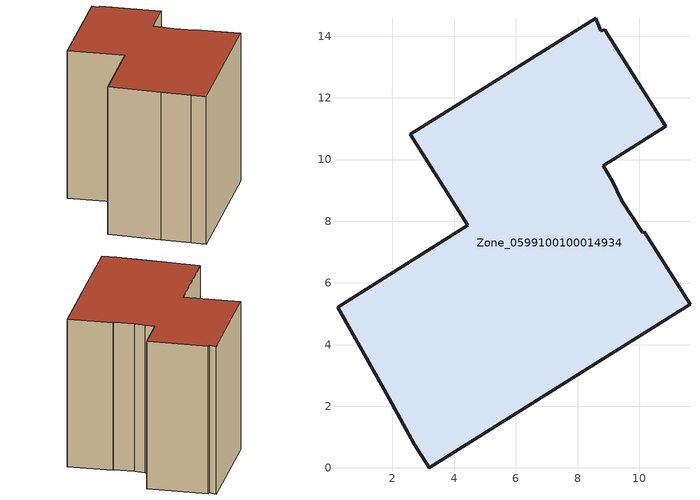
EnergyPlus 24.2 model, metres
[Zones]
Zone_0599100100014934
 floor ground (C_G): 9.43,8.67 10.11,7.63 10.17,7.66 11.65,5.31 3.19,0 2.7,0.78 1.79,2.42 0.22,5.21 4.44,7.88 2.57,10.82 8.59,14.59 8.75,14.17 8.89,14.22 10.86,11.08 8.83,9.8 9.13,9.31 z0
 wall outside (C_F): 3.19,0 11.65,5.31 10.17,7.66 10.11,7.63 9.43,8.67 9.13,9.31 8.83,9.8 10.86,11.08 8.89,14.22 8.75,14.17 8.59,14.59 2.57,10.82 4.44,7.88 0.22,5.21 1.79,2.42 2.7,0.78 3.19,0 z0:9.43
 roof outside (C_R): 10.17,7.66 10.11,7.63 9.43,8.67 9.13,9.31 8.83,9.8 10.86,11.08 8.89,14.22 8.75,14.17 8.59,14.59 2.57,10.82 4.44,7.88 0.22,5.21 1.79,2.42 2.7,0.78 3.19,0 11.65,5.31 z9.43
[BUILDING]
Pand.0599100100014934: North Axis=0; Terrain=City; Loads Convergence Tolerance Value=0.04; Temperature Convergence Tolerance Value=0.4; Solar Distribution=FullExterior; Maximum Number of Warmup Days=25; Minimum Number of Warmup Days=1
[Site:Location]
Rotterdam.The.Hague.AP_ZH_NLD Design_Conditions: Latitude=51.96; Longitude=4.45; Time Zone=1; Elevation=-4.5
[SITE:GROUNDTEMPERATURE:BUILDINGSURFACE]
18, 18, 18, 18, 18, 18, 18, 18, 18, 18, 18, 18
[MATERIAL] Thermal Absorptance=0.9; Solar Absorptance=0.7; Visible Absorptance=0.7
Name | Roughness | Thickness | Conductivity | Density | Specific Heat
G.TC.2015-2018 | MediumSmooth | 0.15 | 0.0428571 | 540 | 1210
F.TC.2015-2018 | Rough | 0.3 | 0.0666667 | 1920 | 840
R.TC.2015-2018 | MediumRough | 0.2 | 0.0333333 | 1500 | 1000
[CONSTRUCTION]
C_G: G.TC.2015-2018
C_F: F.TC.2015-2018
C_R: R.TC.2015-2018
[ZONE]
Zone_0599100100014934: Type=1; Multiplier=1; Ceiling Height=Autocalculate; Volume=Autocalculate; Floor Area=autocalculate; Part of Total Floor Area=Yes
[ZONEINFILTRATION:DESIGNFLOWRATE]
Infil_Zone_0599100100014934: Zone or ZoneList or Space or SpaceList=Zone_0599100100014934; Schedule=AlwaysOn; Design Flow Rate Calculation Method=Flow/Area; Flow Rate per Floor Area=0.0015; Constant Term Coefficient=1; Temperature Term Coefficient=0; Velocity Term Coefficient=0; Velocity Squared Term Coefficient=0
[HVACTEMPLATE:ZONE:IDEALLOADSAIRSYSTEM]
Zone_0599100100014934: Maximum Heating Supply Air Temperature=50; Minimum Cooling Supply Air Temperature=13; Maximum Heating Supply Air Humidity Ratio=0.0156; Minimum Cooling Supply Air Humidity Ratio=0.0077; Heating Limit=NoLimit; Cooling Limit=NoLimit; Dehumidification Control Type=ConstantSensibleHeatRatio; Cooling Sensible Heat Ratio=0.7; Dehumidification Setpoint=60; Humidification Control Type=None; Humidification Setpoint=30; Outdoor Air Method=None; Outdoor Air Flow Rate per Person=0.00944; Outdoor Air Flow Rate per Zone Floor Area=0; Outdoor Air Flow Rate per Zone=0; Demand Controlled Ventilation Type=None; Outdoor Air Economizer Type=NoEconomizer; Heat Recovery Type=None; Sensible Heat Recovery Effectiveness=0.7; Latent Heat Recovery Effectiveness=0.65
[ZONECONTROL:THERMOSTAT]
ThermostatControl_Zone_0599100100014934: Zone or ZoneList=Zone_0599100100014934; Control Type Schedule=DualSetpointControlType; Control 1=Thermostat_Zone_0599100100014934; Temperature Difference Between Cutout And Setpoint=0
[THERMOSTATSETPOINT:DUALSETPOINT]
Thermostat_Zone_0599100100014934: Heating Setpoint Temperature Schedule=HeatingSetpoint_Zone_0599100100014934; Cooling Setpoint Temperature Schedule=CoolingSetpoint_Zone_0599100100014934
[SCHEDULE:COMPACT]
HeatingSetpoint_Zone_0599100100014934: Through: 12/31, For: AllDays, Until: 24:00, 21
CoolingSetpoint_Zone_0599100100014934: Through: 12/31, For: AllDays, Until: 24:00, 24
DualSetpointControlType: Through: 12/31, For: AllDays, Until: 24:00, 4
AlwaysOn: Through: 12/31, For: AllDays, Until: 24:00, 1
